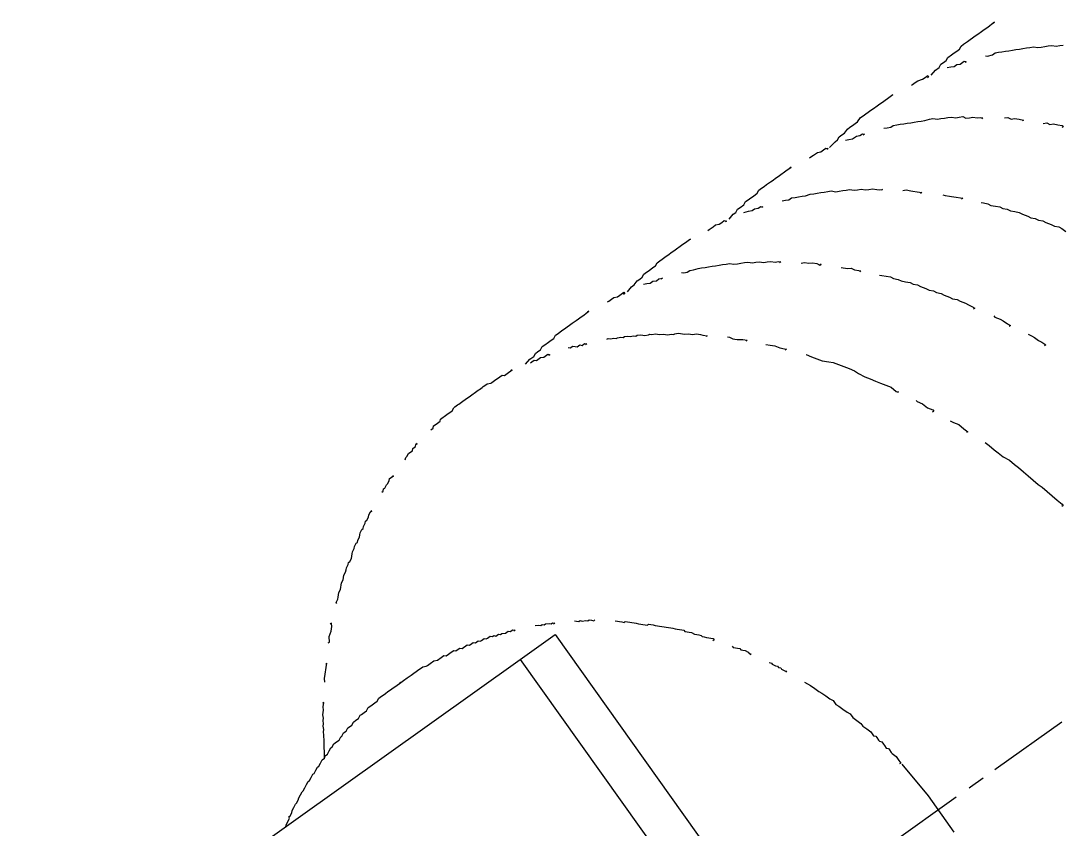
# Model space of a CAD drawing. Header units: feet. Extents: x 2321988 to 2329858, y 6722724 to 6730499.
# Drawn here: x 2326064.17 to 2326064.705, y 6726847.182 to 6726847.596 of the extents above; entities that cross this region are included whole.
import ezdxf

# ---------------------------------------------------------------- set-up
doc = ezdxf.new("R2010")
doc.units = ezdxf.units.FT
doc.header["$MEASUREMENT"] = 0
doc.header["$PDSIZE"] = 5
doc.layers.add('BESS Dimensions', color=3, linetype='Continuous')
doc.layers.add('C-BESS-EQUIPMENT', color=255, linetype='Continuous')
doc.styles.add('TG_DIMS', font='arial.ttf')
doc.dimstyles.new('TG-PROPOSED-ANNO', dxfattribs={"dimtxt": 0.1, "dimasz": 0.1, "dimexe": 0.05, "dimexo": 0.05, "dimgap": 0.02, "dimtad": 0, "dimtih": 1, "dimtoh": 1, "dimdsep": 46, "dimtxsty": 'TG_DIMS', "dimcen": 0, "dimclrd": 256, "dimclre": 256, "dimclrt": 256, "dimaunit": 1, "dimadec": 6, "dimazin": 2, "dimtfac": 1, "dimtofl": 0, "dimtmove": 1, "dimatfit": 3, "dimfxl": 1, "dimtolj": 1, "dimtzin": 0, "dimarcsym": 0})

# ---------------------------------------------------------------- blocks, each defined once
blk = doc.blocks.new('*U57')
blk.add_wipeout([(464, -67.5), (464, 67.5), (472, 67.5), (472, -67.5)]).dxf.layer = 'C-BESS-EQUIPMENT'
blk = doc.blocks.new('Midpoint Site Plan$0$A$C71e53a02')
at = {"lineweight": 9}
for points in [[(10.8459, 3.7079), (10.8069, 3.7176), (10.7777, 3.7176), (10.7582, 3.7274), (10.7387, 3.7274), (10.7192, 3.7274), (10.6997, 3.7371), (10.6705, 3.7371), (10.651, 3.7371), (10.6315, 3.7371), (10.612, 3.7371), (10.5925, 3.7469), (10.573, 3.7469), (10.5438, 3.7469), (10.5243, 3.7469), (10.5048, 3.7469), (10.4853, 3.7469), (10.4658, 3.7469), (10.4366, 3.7469), (10.4171, 3.7469), (10.3976, 3.7469), (10.3781, 3.7469), (10.3586, 3.7469), (10.3391, 3.7469), (10.3489, 3.7469)], [(10.9823, 3.7274), (10.9726, 3.7274), (10.9531, 3.7274), (10.9336, 3.7274), (10.9043, 3.7176), (10.8848, 3.7176), (10.8654, 3.7176), (10.8654, 3.7079), (10.8751, 3.7079)], [(11.6157, 3.7079), (11.567, 3.7176), (11.5475, 3.7176), (11.528, 3.7274), (11.5085, 3.7274), (11.489, 3.7274), (11.4598, 3.7371), (11.4403, 3.7371), (11.4208, 3.7371), (11.4013, 3.7371), (11.3818, 3.7371), (11.3526, 3.7469), (11.3331, 3.7469), (11.3136, 3.7469), (11.2941, 3.7469), (11.2746, 3.7469), (11.2551, 3.7469), (11.2259, 3.7469), (11.2064, 3.7469), (11.1869, 3.7469), (11.1674, 3.7469), (11.148, 3.7469), (11.1187, 3.7469), (11.109, 3.7469), (11.1187, 3.7469)], [(11.7521, 3.7274), (11.7424, 3.7274), (11.7229, 3.7274), (11.6937, 3.7274), (11.6742, 3.7176), (11.6547, 3.7176), (11.6352, 3.7176), (11.6254, 3.7079), (11.6352, 3.7079)], [(12.3758, 3.7079), (12.3368, 3.7176), (12.3173, 3.7176), (12.2978, 3.7274), (12.2783, 3.7274), (12.2491, 3.7274), (12.2296, 3.7371), (12.2101, 3.7371), (12.1906, 3.7371), (12.1712, 3.7371), (12.1419, 3.7371), (12.1224, 3.7469), (12.1029, 3.7469), (12.0834, 3.7469), (12.064, 3.7469), (12.0347, 3.7469), (12.0152, 3.7469), (11.9957, 3.7469), (11.9763, 3.7469), (11.9568, 3.7469), (11.9275, 3.7469), (11.908, 3.7469), (11.8886, 3.7469), (11.8788, 3.7469), (11.8886, 3.7469)], [(12.522, 3.7274), (12.5122, 3.7274), (12.483, 3.7274), (12.4635, 3.7274), (12.444, 3.7176), (12.4245, 3.7176), (12.405, 3.7176), (12.3953, 3.7079), (12.405, 3.7079)], [(13.1456, 3.7079), (13.1066, 3.7176), (13.0872, 3.7176), (13.0579, 3.7274), (13.0384, 3.7274), (13.0189, 3.7274), (12.9995, 3.7371), (12.98, 3.7371), (12.9605, 3.7371), (12.9312, 3.7371), (12.9117, 3.7371), (12.8923, 3.7469), (12.8728, 3.7469), (12.8533, 3.7469), (12.824, 3.7469), (12.8046, 3.7469), (12.7851, 3.7469), (12.7656, 3.7469), (12.7461, 3.7469), (12.7169, 3.7469), (12.6974, 3.7469), (12.6779, 3.7469), (12.6584, 3.7469), (12.6389, 3.7469), (12.6486, 3.7469)], [(13.282, 3.7274), (13.2723, 3.7274), (13.2528, 3.7274), (13.2333, 3.7274), (13.2138, 3.7176), (13.1943, 3.7176), (13.1651, 3.7176), (13.1651, 3.7079), (13.1749, 3.7079)], [(13.9155, 3.7079), (13.8765, 3.7176), (13.8472, 3.7176), (13.8278, 3.7274), (13.8083, 3.7274), (13.7888, 3.7274), (13.7693, 3.7371), (13.7498, 3.7371), (13.7206, 3.7371), (13.7011, 3.7371), (13.6816, 3.7371), (13.6621, 3.7469), (13.6426, 3.7469), (13.6134, 3.7469), (13.5939, 3.7469), (13.5744, 3.7469), (13.5549, 3.7469), (13.5354, 3.7469), (13.5062, 3.7469), (13.4867, 3.7469), (13.4672, 3.7469), (13.4477, 3.7469), (13.4282, 3.7469), (13.4087, 3.7469), (13.4185, 3.7469)], [(14.6268, 3.7176), (14.6073, 3.7176), (14.5976, 3.7274), (14.5781, 3.7274), (14.5684, 3.7274), (14.5489, 3.7274), (14.5391, 3.7371), (14.5196, 3.7371), (14.5099, 3.7371), (14.4904, 3.7371), (14.4806, 3.7371), (14.4612, 3.7371), (14.4514, 3.7371), (14.4319, 3.7469), (14.4222, 3.7469), (14.4027, 3.7469), (14.3929, 3.7469), (14.3735, 3.7469), (14.3637, 3.7469), (14.3442, 3.7469), (14.3345, 3.7469), (14.315, 3.7469), (14.3052, 3.7469), (14.2858, 3.7469), (14.276, 3.7469), (14.2565, 3.7469), (14.2468, 3.7469), (14.237, 3.7469), (14.2175, 3.7469), (14.2078, 3.7469), (14.1883, 3.7469), (14.1786, 3.7469), (14.1591, 3.7371), (14.1493, 3.7371), (14.1298, 3.7371), (14.1201, 3.7371), (14.1006, 3.7371), (14.0909, 3.7371), (14.0714, 3.7371), (14.0616, 3.7274), (14.0421, 3.7274), (14.0324, 3.7274), (14.0129, 3.7274), (14.0032, 3.7274), (14.0129, 3.7274)], [(10.7387, 3.6884), (10.7192, 3.6787), (10.6997, 3.6689), (10.6802, 3.6689), (10.6607, 3.6592), (10.6315, 3.6592), (10.6217, 3.6494), (10.6315, 3.6494)], [(10.7387, 3.6884), (10.7387, 3.6884)], [(11.5085, 3.6884), (11.489, 3.6787), (11.4695, 3.6689), (11.4403, 3.6689), (11.4208, 3.6592), (11.4013, 3.6592), (11.3916, 3.6494), (11.4013, 3.6494)], [(11.5085, 3.6884), (11.5085, 3.6884)], [(12.2783, 3.6884), (12.2491, 3.6787), (12.2296, 3.6689), (12.2101, 3.6689), (12.1906, 3.6592), (12.1712, 3.6592), (12.1614, 3.6494), (12.1712, 3.6494)], [(12.2783, 3.6884), (12.2783, 3.6884)], [(13.0384, 3.6884), (13.0189, 3.6787), (12.9995, 3.6689), (12.98, 3.6689), (12.9605, 3.6592), (12.941, 3.6592), (12.9215, 3.6494), (12.9312, 3.6494)], [(13.0384, 3.6884), (13.0384, 3.6884)], [(13.8862, 3.6982), (13.8765, 3.6982), (13.857, 3.6982), (13.8472, 3.6884), (13.8278, 3.6884), (13.818, 3.6884), (13.7985, 3.6787), (13.7888, 3.6787), (13.7693, 3.6787), (13.7595, 3.6689), (13.7693, 3.6689)], [(14.8607, 3.6592), (14.8509, 3.6689), (14.8412, 3.6689), (14.8217, 3.6787), (14.812, 3.6787), (14.7925, 3.6787), (14.7827, 3.6884), (14.7632, 3.6884), (14.7535, 3.6982), (14.7438, 3.6982), (14.7535, 3.6982)], [(10.5048, 3.6105), (10.4951, 3.6007), (10.4658, 3.591), (10.4463, 3.591), (10.4268, 3.5812), (10.4074, 3.5715), (10.3879, 3.5617), (10.3684, 3.552), (10.3489, 3.5422), (10.3294, 3.5325), (10.3099, 3.5228), (10.2904, 3.513), (10.2709, 3.5033), (10.2514, 3.4935), (10.232, 3.4838), (10.2125, 3.4643), (10.193, 3.4545), (10.1735, 3.4448), (10.154, 3.4351), (10.1345, 3.4253), (10.115, 3.4058), (10.0955, 3.3961), (10.076, 3.3863)], [(11.2746, 3.6105), (11.2551, 3.6007), (11.2357, 3.591), (11.2162, 3.591), (11.1967, 3.5812), (11.1772, 3.5715), (11.1577, 3.5617), (11.1382, 3.552), (11.1187, 3.5422), (11.0992, 3.5325), (11.0797, 3.5228), (11.0603, 3.513), (11.0408, 3.5033), (11.0115, 3.4935), (10.992, 3.4838), (10.9726, 3.4643), (10.9531, 3.4545), (10.9336, 3.4448), (10.9141, 3.4351), (10.8946, 3.4253), (10.8751, 3.4058), (10.8556, 3.3961), (10.8361, 3.3863), (10.8264, 3.3668), (10.8069, 3.3571), (10.7874, 3.3473), (10.7679, 3.3279), (10.7484, 3.3181), (10.7387, 3.3084), (10.7484, 3.3084)], [(12.0445, 3.6105), (12.025, 3.6007), (12.0055, 3.591), (11.986, 3.591), (11.9665, 3.5812), (11.947, 3.5715), (11.9275, 3.5617), (11.908, 3.552), (11.8788, 3.5422), (11.8593, 3.5325), (11.8398, 3.5228), (11.8203, 3.513), (11.8009, 3.5033), (11.7814, 3.4935), (11.7619, 3.4838), (11.7424, 3.4643), (11.7229, 3.4545), (11.7034, 3.4448), (11.6839, 3.4351), (11.6644, 3.4253), (11.6449, 3.4058), (11.6254, 3.3961), (11.606, 3.3863), (11.5865, 3.3668), (11.567, 3.3571), (11.5475, 3.3473), (11.528, 3.3279), (11.5183, 3.3181), (11.4988, 3.3084), (11.5085, 3.3084)], [(12.8046, 3.6105), (12.7948, 3.6007), (12.7753, 3.591), (12.7558, 3.591), (12.7363, 3.5812), (12.7071, 3.5715), (12.6876, 3.5617), (12.6681, 3.552), (12.6486, 3.5422), (12.6292, 3.5325), (12.6097, 3.5228), (12.5902, 3.513), (12.5707, 3.5033), (12.5512, 3.4935), (12.5317, 3.4838), (12.5122, 3.4643), (12.4927, 3.4545), (12.4732, 3.4448), (12.4537, 3.4351), (12.4343, 3.4253), (12.4148, 3.4058), (12.3953, 3.3961), (12.3758, 3.3863), (12.3563, 3.3668), (12.3368, 3.3571), (12.3173, 3.3473), (12.2978, 3.3279), (12.2783, 3.3181), (12.2686, 3.3084), (12.2783, 3.3084)], [(13.6426, 3.6397), (13.6329, 3.6299), (13.6134, 3.6299), (13.6036, 3.6202), (13.5939, 3.6105), (13.5744, 3.6105), (13.5646, 3.6007), (13.5452, 3.6007), (13.5354, 3.591), (13.5452, 3.591)], [(13.6426, 3.6397), (13.6426, 3.6397)], [(15.0946, 3.5812), (15.0848, 3.5812), (15.0751, 3.591), (15.0653, 3.591), (15.0458, 3.6007), (15.0361, 3.6007), (15.0166, 3.6105), (15.0069, 3.6202), (14.9874, 3.6202), (14.9776, 3.6202), (14.9874, 3.6202)], [(13.4185, 3.5422), (13.4087, 3.5422), (13.399, 3.5325), (13.3795, 3.5228), (13.3698, 3.513), (13.36, 3.513), (13.3405, 3.5033), (13.3308, 3.4935), (13.321, 3.4935), (13.3015, 3.4838), (13.2918, 3.474), (13.2723, 3.4643), (13.2626, 3.4545), (13.2528, 3.4545), (13.2333, 3.4448), (13.2236, 3.4351), (13.2138, 3.4253), (13.1943, 3.4156), (13.1846, 3.4156), (13.1749, 3.4058), (13.1554, 3.3961), (13.1456, 3.3863), (13.1359, 3.3766), (13.1164, 3.3668), (13.1066, 3.3571), (13.0969, 3.3473), (13.0774, 3.3376), (13.0677, 3.3279), (13.0579, 3.3279), (13.0384, 3.3181), (13.0287, 3.3084), (13.0189, 3.2986), (13.0092, 3.2889), (12.9897, 3.2791), (12.98, 3.2694), (12.9702, 3.2596), (12.9507, 3.2499), (12.941, 3.2402), (12.9312, 3.2304), (12.9215, 3.2207), (12.902, 3.2012), (12.9117, 3.2012)], [(13.5354, 3.591), (13.5354, 3.591)], [(15.7182, 3.1817), (15.7182, 3.1914), (15.6987, 3.2012), (15.689, 3.2109), (15.6792, 3.2207), (15.6695, 3.2304), (15.65, 3.2402), (15.6403, 3.2499), (15.6305, 3.2596), (15.6208, 3.2694), (15.6013, 3.2791), (15.5915, 3.2889), (15.5818, 3.2986), (15.5623, 3.3084), (15.5526, 3.3181), (15.5428, 3.3279), (15.5233, 3.3376), (15.5136, 3.3473), (15.5038, 3.3473), (15.4844, 3.3571), (15.4746, 3.3668), (15.4649, 3.3766), (15.4551, 3.3863), (15.4356, 3.3961), (15.4259, 3.4058), (15.4064, 3.4156), (15.3967, 3.4156), (15.3869, 3.4253), (15.3674, 3.4351), (15.3577, 3.4448), (15.3479, 3.4545), (15.3284, 3.4643), (15.3187, 3.4643), (15.3089, 3.474), (15.2895, 3.4838), (15.2797, 3.4935), (15.27, 3.4935), (15.2505, 3.5033), (15.2407, 3.513), (15.2212, 3.5228), (15.2115, 3.5228), (15.2212, 3.5228)], [(15.2115, 3.5228), (15.2115, 3.5228)], [(10.6315, 3.2304), (10.612, 3.2207), (10.6023, 3.2012), (10.5828, 3.1914), (10.5633, 3.1719), (10.5438, 3.1525), (10.5535, 3.1525)], [(10.6315, 3.2304), (10.6315, 3.2304)], [(11.4013, 3.2304), (11.3818, 3.2207), (11.3623, 3.2012), (11.3526, 3.1914), (11.3331, 3.1719), (11.3136, 3.1525), (11.3234, 3.1525)], [(11.4013, 3.2304), (11.4013, 3.2304)], [(12.1712, 3.2304), (12.1517, 3.2207), (12.1322, 3.2012), (12.1127, 3.1914), (12.0932, 3.1719), (12.0834, 3.1525), (12.0737, 3.1525), (12.0834, 3.1525)], [(12.1712, 3.2304), (12.1712, 3.2304)], [(10.5438, 3.1525), (10.5438, 3.1525)], [(11.3136, 3.1525), (11.3136, 3.1525)], [(12.902, 3.2012), (12.902, 3.2012)], [(12.8046, 3.1232), (12.7948, 3.1135), (12.7851, 3.094), (12.7753, 3.0842), (12.7656, 3.0745), (12.7363, 3.055), (12.7169, 3.0355), (12.7266, 3.0355)], [(12.8046, 3.1232), (12.8046, 3.1232)], [(15.9034, 3.016), (15.8936, 3.016), (15.8741, 3.0453), (15.8449, 3.0648), (15.8254, 3.0842), (15.8157, 3.1037), (15.8254, 3.1037)], [(10.4561, 3.0648), (10.4366, 3.055), (10.4268, 3.0355), (10.4074, 3.0258), (10.3879, 3.0063), (10.3684, 2.9868), (10.3684, 2.977), (10.3781, 2.977)], [(11.2162, 3.0648), (11.2064, 3.055), (11.1869, 3.0355), (11.1772, 3.0258), (11.1577, 3.0063), (11.1382, 2.9868), (11.1285, 2.977), (11.1382, 2.977)], [(11.986, 3.0648), (11.9763, 3.055), (11.9568, 3.0355), (11.9373, 3.0258), (11.9275, 3.0063), (11.908, 2.9868), (11.8983, 2.977), (11.908, 2.977)], [(12.6389, 2.9478), (12.6194, 2.9283), (12.5999, 2.9088), (12.5804, 2.8796), (12.5609, 2.8601), (12.5512, 2.8504), (12.5609, 2.8504)], [(16.0593, 2.8309), (16.0495, 2.8504), (16.0301, 2.8699), (16.0008, 2.8991), (15.9813, 2.9186), (15.9911, 2.9186)], [(11.0505, 2.8893), (11.0408, 2.8796), (11.0213, 2.8601), (11.0115, 2.8406), (10.992, 2.8211), (10.9726, 2.8016), (10.9628, 2.7822), (10.9433, 2.7626), (10.9336, 2.7431), (10.9141, 2.7236), (10.8946, 2.7042), (10.8848, 2.6847), (10.8654, 2.6554), (10.8556, 2.6359), (10.8361, 2.6165), (10.8264, 2.597), (10.8069, 2.5775), (10.7971, 2.558), (10.7777, 2.5288), (10.7679, 2.5093), (10.7484, 2.4898), (10.7387, 2.4703), (10.7289, 2.4411)], [(11.8203, 2.8893), (11.8106, 2.8796), (11.7911, 2.8601), (11.7716, 2.8406), (11.7619, 2.8211), (11.7424, 2.8016), (11.7326, 2.7822), (11.7131, 2.7626), (11.6937, 2.7431), (11.6839, 2.7236), (11.6644, 2.7042), (11.6547, 2.6847), (11.6352, 2.6554), (11.6254, 2.6359), (11.606, 2.6165), (11.5962, 2.597), (11.5767, 2.5775), (11.567, 2.558), (11.5475, 2.5288), (11.5377, 2.5093), (11.5183, 2.4898), (11.5085, 2.4703), (11.489, 2.4411), (11.4793, 2.4216), (11.4695, 2.4021), (11.4598, 2.3826), (11.4695, 2.3826)], [(12.4732, 2.7529), (12.4537, 2.7236), (12.4343, 2.6944), (12.4148, 2.6652), (12.3855, 2.6359), (12.366, 2.6165), (12.3466, 2.5872), (12.3271, 2.558), (12.3076, 2.5288), (12.2881, 2.4995), (12.2783, 2.4703), (12.2589, 2.4313), (12.2394, 2.4021), (12.2199, 2.3728), (12.2004, 2.3436), (12.1809, 2.3144), (12.1614, 2.2851), (12.1517, 2.2462), (12.1419, 2.2364), (12.1517, 2.2364)], [(12.4732, 2.7529), (12.4732, 2.7529)], [(16.3321, 2.4508), (16.3127, 2.48), (16.2932, 2.5093), (16.2737, 2.5385), (16.2542, 2.5677), (16.2444, 2.5872), (16.2347, 2.597), (16.225, 2.6165), (16.2152, 2.6262), (16.2055, 2.6457), (16.1957, 2.6554), (16.186, 2.6749), (16.1762, 2.6847), (16.1665, 2.6944), (16.1567, 2.7139), (16.1372, 2.7334), (16.147, 2.7334)], [(15.6792, 2.558), (15.6598, 2.558), (15.6305, 2.558), (15.6013, 2.558), (15.5818, 2.558), (15.5623, 2.558), (15.5526, 2.558), (15.5428, 2.558), (15.5233, 2.558), (15.5136, 2.558), (15.4941, 2.5482), (15.4844, 2.5482), (15.4746, 2.5482), (15.4551, 2.5482), (15.4454, 2.5482), (15.4356, 2.5482), (15.4161, 2.5385), (15.4064, 2.5385), (15.3967, 2.5385), (15.3772, 2.5385), (15.3674, 2.5385), (15.3577, 2.5288), (15.3382, 2.5288), (15.3284, 2.5288), (15.3187, 2.5288), (15.2992, 2.5288), (15.2895, 2.519), (15.2797, 2.519), (15.2602, 2.519), (15.2505, 2.5093), (15.2407, 2.5093), (15.2212, 2.5093), (15.2115, 2.5093), (15.2018, 2.4995), (15.1823, 2.4995), (15.1725, 2.4995), (15.1628, 2.4898), (15.1433, 2.4898), (15.1335, 2.48), (15.1238, 2.48), (15.1043, 2.48), (15.0946, 2.4703), (15.0848, 2.4703), (15.0653, 2.4703), (15.0556, 2.4605), (15.0458, 2.4605), (15.0361, 2.4508), (15.0166, 2.4508), (15.0069, 2.4411), (14.9971, 2.4411), (14.9776, 2.4313), (14.9679, 2.4313), (14.9581, 2.4313), (14.9484, 2.4216), (14.9289, 2.4216), (14.9192, 2.4118), (14.9289, 2.4118)], [(16.7707, 2.2462), (16.7609, 2.2559), (16.7414, 2.2656), (16.7219, 2.2754), (16.7219, 2.2851), (16.7122, 2.2851), (16.6927, 2.2949), (16.683, 2.3046), (16.6635, 2.3144), (16.644, 2.3241), (16.6342, 2.3241), (16.6147, 2.3339), (16.605, 2.3436), (16.5855, 2.3533), (16.566, 2.3631), (16.5563, 2.3631), (16.5368, 2.3728), (16.5173, 2.3826), (16.4978, 2.3923), (16.4881, 2.3923), (16.4686, 2.4021), (16.4491, 2.4118), (16.4393, 2.4118), (16.4198, 2.4216), (16.4004, 2.4313), (16.3906, 2.4313), (16.3711, 2.4411), (16.3516, 2.4508), (16.3321, 2.4508), (16.3224, 2.4605), (16.3029, 2.4605), (16.2834, 2.4703), (16.2639, 2.48), (16.2542, 2.48), (16.2347, 2.4898), (16.2152, 2.4898), (16.1957, 2.4898), (16.1762, 2.4995), (16.1665, 2.4995), (16.147, 2.5093), (16.1275, 2.5093), (16.108, 2.519), (16.0885, 2.519), (16.0788, 2.519), (16.0593, 2.5288), (16.0398, 2.5288), (16.0203, 2.5288), (16.0008, 2.5385), (15.9911, 2.5385), (15.9716, 2.5385), (15.9521, 2.5385), (15.9326, 2.5482), (15.9131, 2.5482), (15.9034, 2.5482), (15.8839, 2.5482), (15.8644, 2.5482), (15.8449, 2.558), (15.8254, 2.558), (15.8059, 2.558), (15.7962, 2.558), (15.7767, 2.558), (15.7572, 2.558), (15.7377, 2.558), (15.7182, 2.558), (15.6792, 2.558), (15.689, 2.558)], [(14.9192, 2.4118), (14.9192, 2.4118)], [(14.8022, 2.3631), (14.7827, 2.3533), (14.773, 2.3436), (14.7632, 2.3436), (14.7535, 2.3339), (14.7438, 2.3339), (14.7243, 2.3241), (14.7145, 2.3144), (14.7048, 2.3144), (14.695, 2.3046), (14.7048, 2.3046)], [(14.8022, 2.3631), (14.8022, 2.3631)], [(11.3916, 2.2754), (11.3916, 2.2656), (11.3721, 2.2364), (11.3623, 2.2169), (11.3526, 2.1877), (11.3428, 2.1682), (11.3526, 2.1682)], [(14.5878, 2.2462), (14.5781, 2.2364), (14.5684, 2.2267), (14.5586, 2.2267), (14.5489, 2.2169), (14.5294, 2.2072), (14.5196, 2.1974), (14.5099, 2.1974), (14.5001, 2.1877), (14.4904, 2.1779), (14.4806, 2.1779), (14.4904, 2.1779)], [(15.0069, 2.2462), (14.9971, 2.2462), (14.734, 2.2462), (14.734, -2.2559), (14.7438, -2.2559)], [(21.8184, 2.2462), (21.8087, 2.2462), (14.9971, 2.2462), (14.9971, -2.2559), (15.0069, -2.2559), (14.9971, -2.2559), (14.734, -2.2559)], [(12.0834, 2.1292), (12.0834, 2.1195), (12.064, 2.0902), (12.0542, 2.0513), (12.0347, 2.022), (12.0347, 2.0123), (12.0445, 2.0123)], [(11.2844, 2.061), (11.2746, 2.0415), (11.2649, 2.022), (11.2551, 1.9928), (11.2454, 1.9733), (11.2357, 1.9441), (11.2454, 1.9441)], [(14.3832, 2.1), (14.3735, 2.0902), (14.3637, 2.0805), (14.354, 2.0708), (14.3442, 2.061), (14.3345, 2.061), (14.3247, 2.0513), (14.315, 2.0415), (14.3052, 2.0318), (14.2955, 2.022), (14.2858, 2.0123), (14.276, 2.0025), (14.2663, 1.9928), (14.2565, 1.983), (14.2468, 1.9733), (14.237, 1.9636), (14.2273, 1.9636), (14.2175, 1.9538), (14.2078, 1.9441), (14.1981, 1.9343), (14.1883, 1.9246), (14.1786, 1.9148), (14.1688, 1.9051), (14.1591, 1.8953), (14.1493, 1.8856), (14.1396, 1.8759), (14.1298, 1.8661), (14.1201, 1.8564), (14.1103, 1.8466), (14.1006, 1.8369), (14.0909, 1.8271), (14.0811, 1.8174), (14.0714, 1.8076), (14.0714, 1.7979), (14.0616, 1.7882), (14.0519, 1.7784), (14.0421, 1.7687), (14.0324, 1.7492), (14.0226, 1.7394), (14.0129, 1.7297), (14.0032, 1.7199), (14.0032, 1.7102), (13.9934, 1.7005), (13.9837, 1.6907), (13.9739, 1.681), (13.9642, 1.6712), (13.9544, 1.6615), (13.9544, 1.6517), (13.9642, 1.6517)], [(14.3832, 2.1), (14.3832, 2.1)], [(11.2357, 1.9441), (11.2357, 1.9441)], [(11.986, 1.9051), (11.9763, 1.8856), (11.9568, 1.8564), (11.947, 1.8174), (11.9373, 1.7882), (11.947, 1.7882)], [(11.8886, 1.6712), (11.8788, 1.642), (11.8691, 1.603), (11.8593, 1.5738), (11.8496, 1.5348), (11.8301, 1.4958), (11.8203, 1.4568), (11.8106, 1.4276), (11.8009, 1.3886), (11.7911, 1.3496), (11.7814, 1.3107), (11.7716, 1.2717), (11.7619, 1.2425), (11.7521, 1.2035), (11.7424, 1.1645), (11.7326, 1.1255), (11.7229, 1.0865), (11.7229, 1.0768), (11.7326, 1.0768)], [(13.8862, 1.5543), (13.8862, 1.5445), (13.8765, 1.5348), (13.8667, 1.525), (13.857, 1.5153), (13.857, 1.5056), (13.8472, 1.4958), (13.8375, 1.4861), (13.8278, 1.4666), (13.8278, 1.4568), (13.818, 1.4471), (13.8278, 1.4471)], [(13.7595, 1.3399), (13.7498, 1.3302), (13.7498, 1.3204), (13.74, 1.3009), (13.7303, 1.2912), (13.7303, 1.2814), (13.7206, 1.2717), (13.7206, 1.2619), (13.7108, 1.2425), (13.7011, 1.2327), (13.7108, 1.2327)], [(13.7595, 1.3399), (13.7595, 1.3399)], [(13.7011, 1.2327), (13.7011, 1.2327)], [(13.6523, 1.1158), (13.6426, 1.0963), (13.6329, 1.0768), (13.6231, 1.0476), (13.6134, 1.0183), (13.6036, 0.9988), (13.5939, 0.9696), (13.5841, 0.9404), (13.5744, 0.9209), (13.5744, 0.8916), (13.5646, 0.8722), (13.5549, 0.8429), (13.5452, 0.8137), (13.5354, 0.7942), (13.5354, 0.765), (13.5257, 0.7357), (13.5159, 0.7065), (13.5159, 0.687), (13.5062, 0.6578), (13.4964, 0.6285), (13.4964, 0.5993), (13.4867, 0.5896), (13.4867, 0.5798), (13.4867, 0.5603), (13.4867, 0.5506), (13.4769, 0.5408), (13.4769, 0.5213), (13.4769, 0.5116), (13.4769, 0.4921), (13.4672, 0.4824), (13.4672, 0.4726), (13.4672, 0.4531), (13.4672, 0.4434), (13.4575, 0.4142), (13.4575, 0.3849), (13.4575, 0.3654), (13.4672, 0.3654)], [(13.4575, 0.3557), (13.438, 0.1023), (13.438, -0.1705)]]:
    blk.add_lwpolyline(points, dxfattribs=at)
at = {"lineweight": 5}
for points in [[(12.5025, -0.0049), (12.9995, -0.0049), (13.0092, -0.0049)], [(13.0969, -0.0049), (13.1943, -0.0049), (13.2041, -0.0049)], [(13.3015, -0.0049), (13.7888, -0.0049), (13.7985, -0.0049)]]:
    blk.add_lwpolyline(points, dxfattribs=at)
blk = doc.blocks.new('*D110')
at = {"layer": 'BESS Dimensions', "lineweight": -2, "transparency": 16777216}
for p, q in [((2325959.34189, 6726878.57879), (2325907.90665, 6726841.93239)), ((2325917.78142, 6726836.6894), (2325957.7158, 6726780.63931)), ((2326007.72205, 6726710.45279), (2325967.78767, 6726766.50288)), ((2326060.88777, 6726736.05358), (2326009.45252, 6726699.40718))]:
    blk.add_line(p, q, dxfattribs=at)
at = {"layer": 'BESS Dimensions', "transparency": 16777216}
for points in [[(2325919.13881, 6726837.65651), (2325916.42404, 6726835.7223), (2325911.9788, 6726844.8337)], [(2326009.07944, 6726711.41989), (2326006.36467, 6726709.48568), (2326013.52467, 6726702.30849)]]:
    blk.add_solid(points, dxfattribs=at)
at = {"layer": 'Defpoints', "color": 0, "transparency": 16777216}
for p in [(2325963.41404, 6726881.48011), (2326064.95991, 6726738.95489), (2326013.52467, 6726702.30849)]:
    blk.add_point(p, dxfattribs=at)
at = {"layer": 'BESS Dimensions', "transparency": 16777216, "insert": (2325962.75174, 6726773.5711), "char_height": 10, "attachment_point": 5, "style": 'TG_DIMS'}
blk.add_mtext("\\A1;175'", dxfattribs=at)

msp = doc.modelspace()

# ---------------------------------------------------------------- block references
at = {"layer": 'C-BESS-EQUIPMENT', "xscale": 0.08333333333333331, "yscale": 0.08333333333333331, "zscale": 0.08333333333333331, "rotation": 305.4689808292026}
msp.add_blockref('*U57', (2326041.45315, 6726882.2405), dxfattribs=at)

# ---------------------------------------------------------------- next in the draw order: wipeouts: each hides what was drawn before it
msp.add_wipeout([(2326064.17456, 6726849.7753), (2326064.71751, 6726850.16214), (2326071.53559, 6726840.59259), (2326070.99264, 6726840.20575)]).dxf.layer = 'C-BESS-EQUIPMENT'

# ---------------------------------------------------------------- next in the draw order: block references
at = {"layer": 'C-BESS-EQUIPMENT', "xscale": -0.08333333333333331, "yscale": 0.08333333333333331, "zscale": 0.08333333333333331, "rotation": 35.46898082920264}
msp.add_blockref('Midpoint Site Plan$0$A$C71e53a02', (2326065.55268, 6726847.84103), dxfattribs=at)

# ---------------------------------------------------------------- next in the draw order: wipeouts: each hides what was drawn before it
msp.add_wipeout([(2326044.1544, 6726887.54167), (2326077.85795, 6726840.23687), (2326077.40832, 6726839.91652), (2326043.70467, 6726887.22144)]).dxf.layer = 'C-BESS-EQUIPMENT'

# ---------------------------------------------------------------- next in the draw order: wipeouts: each hides what was drawn before it
msp.add_wipeout([(2326040.08225, 6726884.64036), (2326073.7858, 6726837.33556), (2326073.33617, 6726837.01521), (2326039.63253, 6726884.32013)]).dxf.layer = 'C-BESS-EQUIPMENT'

# ---------------------------------------------------------------- next in the draw order: wipeouts: each hides what was drawn before it
msp.add_wipeout([(2326036.0101, 6726881.73905), (2326069.71366, 6726834.43425), (2326069.26402, 6726834.1139), (2326035.56038, 6726881.41882)]).dxf.layer = 'C-BESS-EQUIPMENT'

# ---------------------------------------------------------------- next in the draw order: dimensions: what is measured, and where the dimension line sits
at = {"layer": 'BESS Dimensions'}
dim = msp.add_aligned_dim(p1=(2325963.41404, 6726881.48011), p2=(2326064.95991, 6726738.95489), distance=-63.15491, dimstyle='TG-PROPOSED-ANNO', override={"dimscale": 50, "dimpost": "'"}, dxfattribs=at)
dim.commit()
dim.dimension.update_dxf_attribs({"geometry": '*D110', "text_midpoint": (2325962.75174, 6726773.5711)})

doc.saveas('drawing.dxf')
